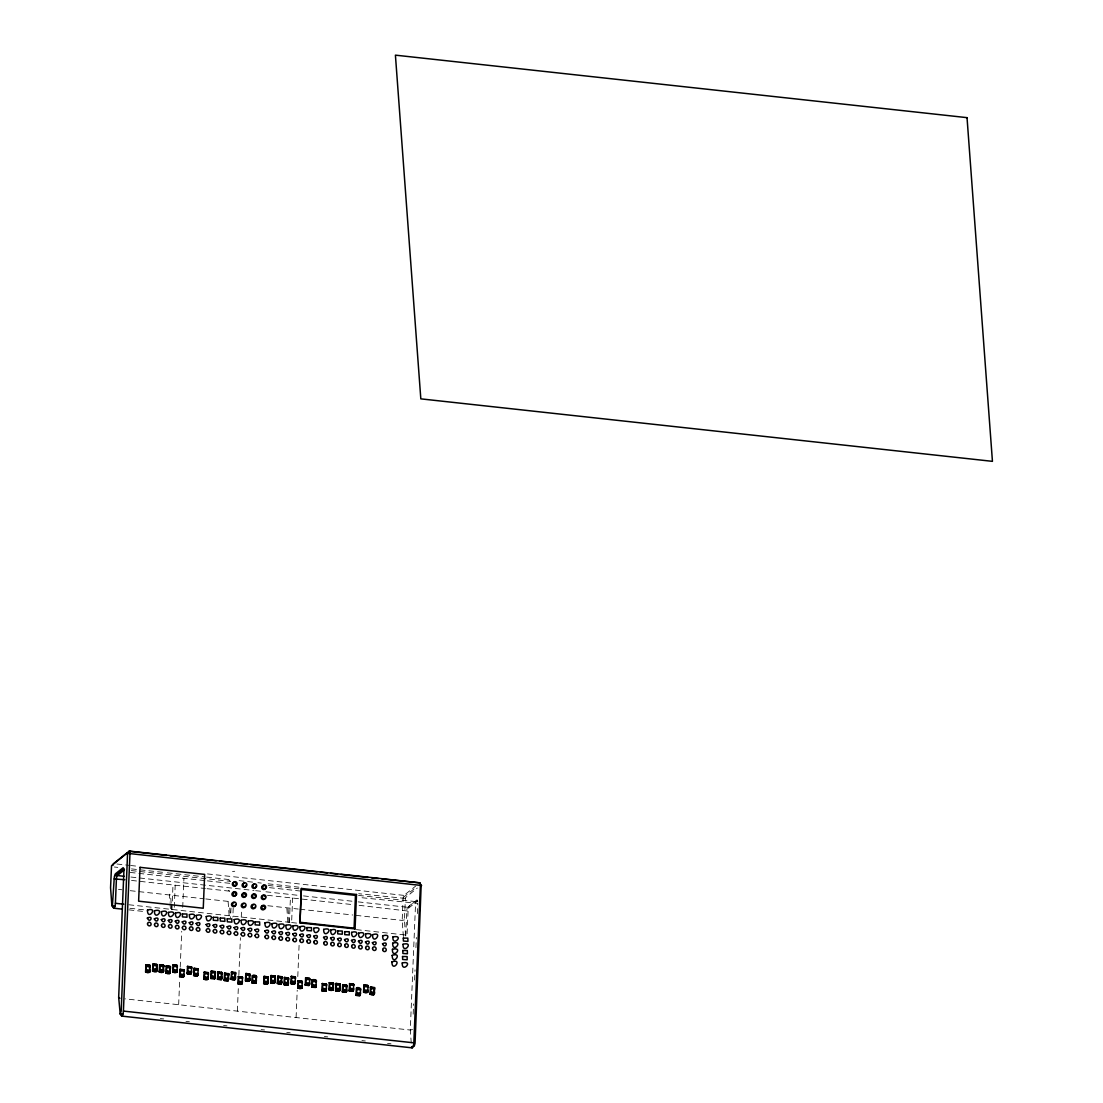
<?xml version="1.0" encoding="UTF-8"?>
<svg xmlns="http://www.w3.org/2000/svg" width="1103" height="1103" viewBox="0 0 1103 1103"><rect width="100%" height="100%" fill="white"/><g stroke="black" fill="none" stroke-linecap="round" stroke-linejoin="round"><path stroke-width="0.75" stroke-dasharray="5 3.75" d="M171.958 909.782L172.978 885.378L175.198 885.226L174.177 909.713M178.658 1004.709L179.734 979.092M180.23 967.124L181.719 931.263M182.712 907.342L183.925 878.305M230.996 908.059L230.61 916.786M233.216 907.962L232.871 916.124A4.219 1.103 -83.8 0 1 232.802 917.062M237.352 1011.12L238.427 985.503M238.855 975.259L240.413 937.674M241.267 917.172L241.543 910.347M289.386 922.618L290.406 898.214L292.626 898.063L291.606 922.549A4.219 1.103 -83.8 0 1 291.523 923.487M296.087 1017.545L297.217 990.218M297.796 976.555L299.134 944.099M405.601 935.702L404.429 919.888L405.421 897.704L417.279 888.053M405.739 935.978A4.219 1.103 -83.8 0 0 405.807 935.041L406.828 910.54A2.73 0.717 -83.8 0 1 407.696 907.3L414.893 901.578A2.73 0.717 -83.8 0 1 415.555 903.633L410.288 1030.037L411.364 1044.431M417.747 901.813A4.536 1.186 -83.8 0 0 416.865 899.938L409.337 905.908A4.536 1.186 -83.8 0 0 408.096 910.554L406.993 936.075M413.17 1014.167L413.597 1003.937M414.59 980.071L415.018 969.84M415.941 947.684L416.355 937.453M417.348 913.587L417.775 903.357L359.302 897.47M403.381 936.585L402.181 920.412L403.091 898.573A2.689 0.703 -83.8 0 1 403.946 895.388L415.624 886.123M403.188 897.539L416.424 887.046M408.427 908.252L417.623 900.944L415.004 901.523M404.429 919.888L402.181 920.412L354.463 915.2M412.536 1029.499L410.288 1030.037L124.915 998.835M232.512 871.425L234.746 871.273M405.325 898.421L358.682 893.72M116.946 864.007L128.913 865.317M130.623 865.497L137.448 866.241M207.488 873.907L403.946 895.388M114.381 867.013L117.8 867.385M131.464 868.888L165.643 872.611M167.339 872.804L204.924 876.913M206.633 877.106L232.264 879.904M239.089 880.649L245.928 881.394M247.637 881.587L256.172 882.51M257.881 882.703L261.301 883.076M268.139 883.82L298.885 887.184M131.312 870.584L230.596 881.352M268.181 885.461L298.927 888.811M358.53 895.415L415.086 901.523M130.168 872.432L205.723 880.69M207.392 880.87L230.872 883.434M269.463 887.653L301.34 891.141M130.954 877.037L253.952 890.493M255.662 890.672L264.196 891.61M265.906 891.789L301.781 895.719M303.49 895.898L356.448 901.689M358.158 901.882L407.696 907.3M131.533 880.442L205.392 888.522M207.061 888.701L233.891 891.638M267.45 895.305L352.284 904.584M359.109 905.329L408.055 911.078M118.49 889.404L121.854 889.763M130.251 890.686L204.096 898.766M205.778 898.945L229.245 901.509L228.045 900.6L229.203 916.428M267.85 905.728L298.21 909.051M299.906 909.23L352.753 915.007M128.83 904.75L289.924 922.37M291.606 922.549L298.43 923.294M356.379 929.636L405.807 935.041M129.878 908.279L145.003 909.934M128.872 909.851L143.983 911.505M160.349 1018.565L163.768 1018.938M185.98 1021.378L189.399 1021.75M223.564 1025.487L226.97 1025.859M261.149 1029.595L264.555 1029.968M286.766 1032.394L290.186 1032.766M324.351 1036.503L327.77 1036.875M361.936 1040.612L365.355 1040.984M387.553 1043.41L390.972 1043.783M228.886 880.249L230.1 881.145M228.473 890.273L229.686 891.183M289.055 922.48L287.98 907.934L286.766 907.024L287.938 922.839M229.727 907.976L230.444 917.668M171.158 903.178L170.551 895.098L169.352 894.188L169.931 902.102M171.268 904.791L171.627 909.644M170.041 903.674L170.51 910.003"/><path stroke-width="1.5" d="M124.487 869.84L117.29 875.548A2.73 0.717 -83.8 0 0 116.422 878.788L115.401 903.288A4.219 1.103 -83.8 0 1 114.395 907.672A4.219 1.103 -83.8 0 1 113.182 907.149L112.382 906.183L114.216 878.415A4.536 1.186 -83.8 0 1 115.47 873.783L122.998 867.799A4.536 1.186 -83.8 0 1 123.922 870.722L118.669 997.374L120.213 1014.112L121.192 1011.148L127.603 852.619L111.527 865.676L110.562 887.763L111.844 905.163L112.23 906.211L115.002 906.018M411.571 1046.747L414.232 1046.209L415.059 1043.273L421.167 884.964M123.012 1013.878L120.213 1014.112L121.151 1014.994A4.288 1.117 -83.8 0 0 122.392 1015.573A4.288 1.117 -83.8 0 0 123.412 1011.079L129.989 853.088A2.689 0.703 -83.8 0 0 129.341 851.089L113.54 863.635A2.689 0.703 -83.8 0 0 112.837 865.441M145.555 972.17L145.982 964.877L146.437 966.407A3.13 0.813 -83.8 0 0 146.299 969.785C143.859 973.232 150.835 973.977 150.008 970.185A3.13 0.813 -83.8 0 1 150.146 966.821L149.911 965.318L145.927 964.904M149.443 968.241L149.856 965.29M152.531 971.316L153.014 963.981L153.414 965.428A3.13 0.813 -83.8 0 0 153.276 968.806C150.877 972.363 157.839 973.136 156.984 969.206A3.13 0.813 -83.8 0 1 157.122 965.842L156.723 964.394L156.295 971.674M159.177 972.074L159.673 964.739L160.073 966.187A3.13 0.813 -83.8 0 0 159.935 969.565C157.481 973.122 164.457 973.839 163.63 969.964A3.13 0.813 -83.8 0 1 163.768 966.6L163.368 965.153L163.01 972.363M165.877 973.273L166.305 965.966L166.76 967.51A3.13 0.813 -83.8 0 0 166.622 970.874C164.361 974.335 171.048 975.052 170.317 971.274A3.13 0.813 -83.8 0 1 170.469 967.91L169.89 966.449M169.821 967.882L169.71 973.563M172.757 972.198L173.24 964.863L173.64 966.311A3.13 0.813 -83.8 0 0 173.502 969.689C171.144 973.287 177.983 973.99 177.211 970.088A3.13 0.813 -83.8 0 1 177.349 966.724L176.88 965.29M183.47 976.941L179.637 976.651L179.941 969.427L183.994 969.771L184.229 971.178A3.13 0.813 -83.8 0 0 184.091 974.542L183.401 977.01M179.637 976.651L180.382 974.142A3.13 0.813 -83.8 0 1 180.52 970.764L180.175 969.316M190.998 973.866L187.11 973.646L187.855 971.247A3.13 0.813 -83.8 0 1 187.993 967.882L187.538 966.338L187.11 973.646L190.819 974.046L191.55 971.66A3.13 0.813 -83.8 0 1 191.701 968.282L191.177 966.779M193.645 975.672L194.073 968.365L194.528 969.909A3.13 0.813 -83.8 0 0 194.39 973.273C191.95 976.72 198.885 977.423 198.085 973.673A3.13 0.813 -83.8 0 1 198.223 970.309L197.892 968.765L194.128 968.351M203.848 979.354L204.276 972.06L204.731 973.591A3.13 0.813 -83.8 0 0 204.593 976.968C202.249 980.443 209.005 981.077 208.302 977.368A3.13 0.813 -83.8 0 1 208.439 974.004L207.916 972.488M214.727 978.706L210.825 978.499L211.128 971.274L215.126 971.578L215.416 973.025A3.13 0.813 -83.8 0 0 215.278 976.389L214.589 978.857L215.126 971.578M210.825 978.499L211.569 975.99A3.13 0.813 -83.8 0 1 211.721 972.612L211.376 971.164M221.372 979.464L217.484 979.257L218.229 976.748A3.13 0.813 -83.8 0 1 218.366 973.37L217.967 971.922L217.484 979.257L221.179 979.671L221.924 977.148A3.13 0.813 -83.8 0 1 222.061 973.784L221.662 972.336M221.179 979.671L221.538 972.391M228.059 980.664L224.171 980.457L224.915 978.058A3.13 0.813 -83.8 0 1 225.053 974.694L224.598 973.149L224.171 980.457L227.88 980.857L228.624 978.458A3.13 0.813 -83.8 0 1 228.762 975.093L228.362 973.535L227.88 980.857M231.051 979.381L231.533 972.046L231.933 973.494A3.13 0.813 -83.8 0 0 231.795 976.872C229.41 980.484 236.332 981.284 235.504 977.272A3.13 0.813 -83.8 0 1 235.642 973.908L235.242 972.46L234.76 979.795M237.931 983.835L238.413 976.5L238.813 977.947A3.13 0.813 -83.8 0 0 238.675 981.325C236.387 984.91 243.184 985.737 242.384 981.725A3.13 0.813 -83.8 0 1 242.522 978.361L242.343 976.996L238.234 976.61M245.404 980.829L245.831 973.522L246.286 975.066A3.13 0.813 -83.8 0 0 246.148 978.43C243.777 981.877 250.643 982.58 249.857 978.844A3.13 0.813 -83.8 0 1 249.995 975.466L249.705 973.935L245.831 973.522L249.954 974.28M249.347 975.452L249.237 981.118M252.242 975.617L251.939 982.856L255.717 983.2L256.379 980.857A3.13 0.813 -83.8 0 1 256.516 977.492C257.371 974.762 250.877 974.032 252.821 977.093A3.13 0.813 -83.8 0 0 252.684 980.457L252.022 982.787M255.882 977.479L255.717 983.2M263.672 983.669L264.1 976.362L264.555 977.906A3.13 0.813 -83.8 0 0 264.417 981.27C262.031 984.758 268.884 985.503 268.112 981.67A3.13 0.813 -83.8 0 1 268.263 978.306L267.808 976.762L267.45 984.014M270.649 982.814L271.131 975.479L271.531 976.927A3.13 0.813 -83.8 0 0 271.393 980.291C269.104 983.89 275.888 984.662 275.102 980.705A3.13 0.813 -83.8 0 1 275.24 977.327L275.061 975.962L270.952 975.59M274.413 983.159L275.005 975.921M277.294 983.573L277.791 976.238L278.19 977.685A3.13 0.813 -83.8 0 0 278.039 981.05C275.626 984.621 282.616 985.379 281.748 981.463A3.13 0.813 -83.8 0 1 281.885 978.085L281.486 976.638L281.058 983.917M283.995 984.758L284.422 977.451L284.877 978.995A3.13 0.813 -83.8 0 0 284.739 982.359C282.354 985.806 289.262 986.565 288.434 982.773A3.13 0.813 -83.8 0 1 288.586 979.395L288.352 977.906L284.353 977.492L288.545 978.209M290.875 983.697L291.357 976.362L291.757 977.809A3.13 0.813 -83.8 0 0 291.619 981.174C289.262 984.786 296.128 985.544 295.328 981.587A3.13 0.813 -83.8 0 1 295.466 978.209L295.232 976.803L291.247 976.403M299.961 922.894L301.395 888.466L356.503 894.492L355.069 928.905L299.961 922.894L301.395 888.466M297.755 988.15L298.237 980.815L298.637 982.263A3.13 0.813 -83.8 0 0 298.499 985.627C296.197 989.226 302.994 989.998 302.208 986.041A3.13 0.813 -83.8 0 1 302.346 982.663L301.822 981.27M309.116 985.351L305.228 985.131L305.972 982.745A3.13 0.813 -83.8 0 1 306.11 979.367L305.655 977.837L305.228 985.131L308.937 985.544L309.667 983.145A3.13 0.813 -83.8 0 1 309.819 979.781L309.226 978.306M312.066 979.933L311.763 987.157L315.582 987.461L316.203 985.172A3.13 0.813 -83.8 0 1 316.34 981.808C317.678 977.809 305.917 980.595 316.258 980.512M311.832 987.102L312.494 984.758A3.13 0.813 -83.8 0 1 312.645 981.394L312.177 979.864M325.799 991.142L321.966 990.852L322.269 983.614L326.267 983.959L326.557 985.489A3.13 0.813 -83.8 0 0 326.419 988.853L325.675 991.252M322.517 983.531L322.848 985.089A3.13 0.813 -83.8 0 0 322.71 988.453L321.966 990.852M328.942 989.998L329.425 982.663L329.838 984.11A3.13 0.813 -83.8 0 0 329.687 987.475C327.246 991.032 334.223 991.749 333.396 987.888A3.13 0.813 -83.8 0 1 333.533 984.51L333.134 983.063L332.775 990.273M339.421 991.032L335.588 990.756L335.891 983.531L339.903 983.835L340.179 985.269A3.13 0.813 -83.8 0 0 340.041 988.646L339.366 991.101L339.903 983.835M335.588 990.756L336.346 988.233A3.13 0.813 -83.8 0 1 336.484 984.869L336.139 983.421M346.177 992.162L346.425 985.048L346.88 986.578A3.13 0.813 -83.8 0 0 346.742 989.956L346.177 992.162L342.288 991.942L342.716 984.634L343.171 986.179A3.13 0.813 -83.8 0 0 343.033 989.543L342.481 991.762M353.057 991.073L349.168 990.88L349.913 988.357A3.13 0.813 -83.8 0 1 350.051 984.993L349.651 983.545L349.168 990.88L352.877 991.28L353.622 988.771A3.13 0.813 -83.8 0 1 353.76 985.393L353.36 983.945M355.069 928.905L354.091 928.174L355.456 895.388L356.503 894.492M356.352 988.109L356.048 995.333L359.757 995.733L360.502 993.224A3.13 0.813 -83.8 0 1 360.64 989.846C361.412 987.309 355.028 986.509 356.931 989.446A3.13 0.813 -83.8 0 0 356.793 992.81L356.117 995.278L359.936 995.526M367.478 992.438L363.521 992.314L363.949 985.02L364.404 986.551A3.13 0.813 -83.8 0 0 364.266 989.929C361.963 993.279 368.719 993.9 367.961 990.329A3.13 0.813 -83.8 0 1 368.112 986.964L367.657 985.42M370.056 994.341L370.484 987.047L370.939 988.578A3.13 0.813 -83.8 0 0 370.801 991.942C368.471 995.43 375.282 996.23 374.496 992.355A3.13 0.813 -83.8 0 1 374.634 988.991L374.055 987.516M373.752 994.754L373.931 990.411M411.722 1047.312A4.288 1.117 -83.8 0 0 412.949 1047.064A4.288 1.117 -83.8 0 0 413.832 1042.831L420.395 884.84A2.689 0.703 -83.8 0 0 419.76 882.841L129.341 851.089M349.61 990.191L353.36 990.439M194.073 975.024L197.837 975.273M305.655 984.496L309.419 984.745M238.303 983.283L242.067 983.559M271.021 982.263L274.785 982.525M298.127 987.599L301.891 987.861M166.25 972.763L170.014 973.025M187.482 973.136L191.246 973.397M179.954 976.238L183.718 976.513M291.192 983.269L294.956 983.545M335.905 990.329L339.669 990.604M204.165 978.968L207.929 979.257M263.989 983.283L267.808 983.421M342.606 991.556L346.37 991.845M370.36 993.955L374.193 994.106M173.006 971.895L176.838 972.06M145.803 971.895L149.636 972.074M363.769 992.038L367.602 992.217M159.37 971.867L163.134 972.17M238.124 983.628L241.943 983.821M270.842 982.608L274.661 982.801M329.135 989.791L332.899 990.094M349.361 990.673L353.181 990.866M166.07 973.08L169.834 973.397M187.303 973.453L191.122 973.659M193.825 975.479L197.658 975.686L194.018 975.162M263.865 983.476L267.684 983.683M152.655 971.191L156.488 971.412M172.881 972.074L176.714 972.294M179.761 976.527L183.594 976.748M277.418 983.449L281.196 983.766M245.528 980.719L249.361 980.953M252.063 982.745L255.896 982.98M284.119 984.648L287.952 984.882M311.887 987.047L315.706 987.282M231.12 979.326L234.939 979.588M238 983.779L241.819 984.041M270.718 982.759L274.537 983.007M290.93 983.642L294.832 983.793M297.81 988.095L301.712 988.247M370.139 994.286L373.945 994.561M114.56 876.127L123.757 868.819M287.773 985.103L288.297 977.878M419.76 882.841L381.928 878.926M127.755 853.364L421.622 885.488M114.188 878.939L124.818 879.711M129.092 851.282L166.677 855.39M170.096 855.763L216.216 860.809M219.635 861.181L236.718 863.056M240.137 863.428L246.962 864.173M250.381 864.545L317.002 871.825M320.421 872.197L327.26 872.956M330.679 873.328L337.504 874.072M340.924 874.445L368.264 877.436M371.67 877.809L378.508 878.553M301.96 889.542L355.456 895.388M117.29 875.548L124.115 876.292M300.595 922.329L354.091 928.174M115.401 903.288L123.798 904.198M113.747 908.196L122.143 909.12M305.531 977.906L309.681 978.402M291.178 976.472L295.425 977.079M306.027 978.085L309.846 978.816L306.151 978.416M291.757 976.789L295.494 977.313M367.933 985.517L363.893 985.048L368.03 985.668M349.472 983.655L353.718 984.262M350.023 983.862L353.801 984.496L350.092 984.097M364.362 985.365L368.112 985.875M173.185 964.891L177.169 965.359M187.413 966.421L191.564 966.917M281.706 976.72L277.68 976.279L281.844 976.955M291.757 977.809L295.466 978.209M306.11 979.367L309.819 979.781M364.445 985.599L368.154 985.999M173.061 964.973L177.349 965.704M187.91 966.586L191.66 967.097M271.448 975.7L275.198 976.196M312.604 980.195L316.34 980.719M173.64 965.29L177.39 965.828M187.993 966.793L191.729 967.331M271.531 975.907L275.281 976.431M278.19 976.665L281.927 977.189M312.687 980.443L316.382 980.843M329.37 982.676L333.299 983.104M370.36 987.116L374.51 987.612M231.354 972.157L235.518 972.598M284.877 977.906L288.614 978.444M329.245 982.773L333.451 983.297M335.891 983.531L340.096 984.055M350.051 984.993L353.76 985.393M364.404 986.551L368.112 986.964M370.856 987.282L374.648 987.902M231.851 972.281L235.642 972.887M246.259 973.866L250.036 974.514L246.327 974.101M329.797 982.98L333.533 983.49M336.443 983.738L340.179 984.248M370.939 987.502L374.675 988.026M156.943 964.477L152.917 964.036L157.081 964.711M159.563 964.794L163.589 965.235M173.64 966.311L177.349 966.724M187.993 967.882L191.701 968.282M193.949 968.434L198.195 969.11M231.975 972.598L235.684 973.011M271.531 976.927L275.24 977.327M278.19 977.685L281.885 978.085M312.645 981.394L316.34 981.808M329.866 983.214L333.575 983.614M336.512 983.973L340.22 984.372M342.592 984.717L346.797 985.296M159.48 964.849L163.727 965.47M194.486 968.71L198.237 969.22M263.975 976.431L268.084 976.872M343.088 984.882L346.88 985.503M153.427 964.408L157.164 964.946M160.073 965.166L163.809 965.704M166.236 965.994L170.234 966.421M194.569 968.944L198.264 969.358M264.43 976.527L268.222 977.106M343.212 985.227L346.921 985.627M166.181 966.035L170.427 966.711M264.555 976.817L268.305 977.355M284.877 978.995L288.586 979.395M329.838 984.11L333.533 984.51M370.939 988.578L374.634 988.991M166.718 966.311L170.469 966.821M211.128 971.274L215.333 971.798M217.774 972.033L221.979 972.556M231.933 973.494L235.642 973.908M246.286 975.066L249.995 975.466M252.697 975.714L256.53 976.403M298.127 980.857L302.167 981.298M336.484 984.869L340.179 985.269M166.801 966.545L170.496 966.945M211.679 971.495L215.416 972.005M218.325 972.253L222.061 972.763M252.821 976.003L256.558 976.541M298.058 980.925L302.305 981.532M322.269 983.614L326.474 984.193M153.414 965.428L157.122 965.842M160.073 966.187L163.768 966.6M194.528 969.909L198.223 970.309M211.748 971.715L215.457 972.129M218.408 972.474L222.103 972.887M224.474 973.218L228.679 973.797M298.637 981.243L302.374 981.767M322.821 983.89L326.557 984.414M343.171 986.179L346.88 986.578M224.971 973.397L228.721 973.894M264.555 977.906L268.263 978.306M322.889 984.124L326.598 984.538M145.858 964.946L150.105 965.621M225.053 973.604L228.804 974.128M146.437 965.332L150.187 965.856M166.76 967.51L170.469 967.91M252.821 977.093L256.516 977.492M291.619 981.174L295.328 981.587M305.972 982.745L309.667 983.145M356.889 988.316L360.681 988.95L356.972 988.55M211.721 972.612L215.416 973.025M218.366 973.37L222.061 973.784M298.637 982.263L302.346 982.663M179.941 969.427L184.187 970.047M204.152 972.129L208.357 972.708M322.848 985.089L326.557 985.489M180.52 969.744L184.256 970.282M204.648 972.308L208.439 972.915M225.053 974.694L228.762 975.093M349.913 988.357L353.622 988.771M364.266 989.929L367.961 990.329M204.772 972.639L208.481 973.039M291.578 982.139L295.287 982.539M305.931 983.642L309.64 984.041M146.437 966.407L150.146 966.821M291.537 982.332L295.232 982.732M305.834 984.014L309.585 984.234M312.494 984.758L316.203 985.172M356.931 989.446L360.64 989.846M173.502 969.689L177.211 970.088M187.855 971.247L191.55 971.66M238.731 976.734L242.522 977.341M271.393 980.291L275.102 980.705M278.039 981.05L281.748 981.463M291.426 982.69L295.177 982.911M305.779 984.179L309.474 984.593M180.52 970.764L184.229 971.178M238.855 977.051L242.563 977.465M291.371 982.856L295.066 983.256M349.872 989.322L353.58 989.722M364.224 990.825L367.933 991.225M204.731 973.591L208.439 974.004M284.739 982.359L288.434 982.773M291.316 983.007L295.011 983.407M305.6 984.621L309.364 984.896M349.83 989.515L353.525 989.915M364.183 991.018L367.878 991.418M231.795 976.872L235.504 977.272M246.148 978.43L249.857 978.844M305.476 984.855L309.24 985.158M312.466 985.668L316.161 986.068M329.687 987.475L333.396 987.888M336.346 988.233L340.041 988.646M349.775 989.694L353.484 990.094M364.128 991.197L367.823 991.597M370.801 991.942L374.496 992.355M173.461 970.64L177.169 971.054M187.813 972.143L191.522 972.556M271.352 981.256L275.061 981.656M278.011 982.015L281.706 982.415M312.411 985.848L316.12 986.261M349.72 989.874L353.429 990.273M364.018 991.528L367.782 991.776M173.419 970.833L177.114 971.247M187.772 972.336L191.467 972.736M238.813 977.947L242.522 978.361M271.255 981.629L275.005 981.849M277.956 982.208L281.665 982.608M312.356 986.041L316.065 986.44M363.962 991.68L367.657 992.08M153.276 968.806L156.984 969.206M159.935 969.565L163.63 969.964M173.364 971.026L177.059 971.426M187.662 972.694L191.412 972.929M194.39 973.273L198.085 973.673M271.2 981.808L274.909 982.208M277.846 982.566L281.61 982.787M284.698 983.256L288.407 983.669M312.301 986.206L316.009 986.606M343.033 989.543L346.742 989.956M349.541 990.329L353.25 990.728M173.254 971.357L177.004 971.605M187.607 972.846L191.302 973.26M246.107 979.326L249.816 979.74M264.417 981.27L268.112 981.67M271.145 981.973L274.854 982.373M277.791 982.732L281.499 983.131M284.657 983.449L288.352 983.862M312.19 986.509L315.954 986.771M329.645 988.44L333.354 988.84M336.305 989.198L340 989.598M370.76 992.852L374.455 993.251M166.622 970.874L170.317 971.274M173.199 971.509L176.894 971.922M231.754 977.823L235.463 978.237M246.066 979.519L249.761 979.919M277.68 983.021L281.444 983.283M284.602 983.628L288.297 984.041M312.066 986.771L315.83 987.061M329.604 988.633L333.299 989.033M336.25 989.391L339.958 989.791M370.705 993.031L374.413 993.445M211.569 975.99L215.278 976.389M218.229 976.748L221.924 977.148M231.658 978.209L235.408 978.43M246.01 979.698L249.719 980.112M252.684 980.457L256.379 980.857M277.556 983.256L281.32 983.559M284.491 983.973L288.241 984.207M329.549 988.812L333.258 989.212M336.194 989.57L339.903 989.97M370.608 993.389L374.358 993.624M153.234 969.758L156.943 970.171M159.894 970.516L163.589 970.93M194.293 974.363L198.044 974.569M231.602 978.375L235.311 978.788M245.955 979.878L249.664 980.277M284.422 984.11L288.131 984.524M298.499 985.627L302.208 986.041M329.439 989.157L333.203 989.391M336.139 989.749L339.848 990.149M342.95 990.632L346.7 990.852M370.539 993.555L374.248 993.955M153.193 969.951L156.888 970.364M159.838 970.709L163.547 971.123M194.238 974.542L197.947 974.942M231.547 978.54L235.256 978.954M245.845 980.181L249.595 980.443M264.375 982.166L268.084 982.566M284.312 984.372L288.076 984.648M322.71 988.453L326.419 988.853M329.383 989.308L333.078 989.708M336.029 990.067L339.793 990.315M342.895 990.811L346.59 991.225M153.083 970.309L156.847 970.543M159.728 971.067L163.492 971.302M166.581 971.771L170.289 972.17M194.197 974.707L197.892 975.121M224.915 978.058L228.624 978.458M231.423 978.83L235.187 979.106M245.721 980.443L249.485 980.719M264.334 982.359L268.029 982.759M329.259 989.57L333.023 989.846M342.84 990.99L346.549 991.39M370.305 994.065L374.069 994.355M146.299 969.785L150.008 970.185M153.027 970.475L156.736 970.888M159.673 971.233L163.382 971.646M166.539 971.964L170.234 972.363M211.542 976.941L215.237 977.355M231.299 979.078L235.063 979.367M252.642 981.353L256.337 981.753M264.224 982.718L267.974 982.938M335.781 990.549L339.545 990.852M342.73 991.294L346.48 991.556M356.793 992.81L360.502 993.224M156.667 971.04L152.903 970.764L156.557 971.302M159.618 971.385L163.327 971.798M166.484 972.143L170.179 972.543M211.486 977.134L215.195 977.548M218.132 977.892L221.882 978.113M252.587 981.546L256.296 981.946M264.168 982.87L267.864 983.283M298.458 986.592L302.167 986.992M159.494 971.66L163.258 971.936M166.374 972.474L170.124 972.722M211.431 977.327L215.14 977.727M218.077 978.085L221.786 978.485M252.49 981.904L256.241 982.125M298.403 986.785L302.112 987.185M322.627 989.543L326.378 989.749M342.537 991.666L346.301 991.955M180.382 974.142L184.091 974.542M211.376 977.492L215.085 977.906M218.022 978.251L221.731 978.664M224.874 978.954L228.583 979.354M252.435 982.056L256.13 982.47L252.311 982.346M298.306 987.144L302.057 987.364M322.572 989.722L326.281 990.122M146.258 970.681L149.967 971.081M166.195 972.887L169.959 973.163M204.593 976.968L208.302 977.368M211.266 977.809L215.03 978.071M217.911 978.568L221.675 978.83M224.778 979.326L228.528 979.547M263.796 983.559L267.56 983.89M298.251 987.309L301.946 987.709M322.517 989.901L326.226 990.301M146.216 970.861L149.911 971.274M211.142 978.085L214.906 978.361M217.856 978.706L221.551 979.119M224.722 979.492L228.431 979.905M252.242 982.47L255.951 982.87M322.407 990.204L326.157 990.466M356.71 993.968L360.46 994.175M146.161 971.054L149.856 971.453M211.018 978.292L214.782 978.595M217.732 978.954L221.496 979.243M224.667 979.657L228.362 980.057M238.675 981.325L242.384 981.725M298.072 987.723L301.836 987.998M322.283 990.466L326.047 990.742M356.655 994.148L360.35 994.548M146.051 971.385L149.815 971.619M180.34 975.093L184.049 975.507M224.543 979.947L228.307 980.209M322.159 990.659L325.923 990.977M356.6 994.327L360.295 994.727M145.996 971.522L149.691 971.936M180.299 975.286L183.994 975.7M204.551 977.865L208.26 978.264M224.419 980.167L228.183 980.47M356.49 994.644L360.24 994.892M180.244 975.479L183.939 975.879M204.455 978.237L208.205 978.458M356.421 994.782L360.129 995.182M145.679 972.06L149.512 972.294M180.134 975.81L183.884 976.058M204.4 978.402L208.109 978.802M356.297 995.016L360.061 995.32M180.065 975.962L183.774 976.376M204.289 978.706L208.053 978.968M238.634 982.277L242.343 982.69M238.538 982.663L242.288 982.883M204.096 979.078L207.874 979.381M238.482 982.828L242.191 983.242M238.427 982.994L242.122 983.407M123.412 1011.079L413.832 1042.831M121.73 1016.097L412.15 1047.85M118.669 997.374L119.882 998.284M113.085 906.445L113.182 907.149M121.054 1014.277L121.151 1014.994M236.249 883.999A2.041 1.916 51.6 0 1 234.594 886.288A2.041 1.916 51.6 0 1 232.361 884.261A2.041 1.916 51.6 0 1 234.415 882.317M235.38 882.69A2.041 1.916 51.6 0 1 235.78 883.048M255.827 886.136A2.041 1.916 51.6 0 1 254.173 888.439A2.041 1.916 51.6 0 1 251.953 886.398A2.041 1.916 51.6 0 1 253.993 884.454M265.409 886.702A2.041 1.916 51.6 0 1 264.086 889.487A2.041 1.916 51.6 0 1 261.701 887.295A2.041 1.916 51.6 0 1 264.251 885.654M245.997 885.061A2.041 1.916 51.6 0 1 244.342 887.363A2.041 1.916 51.6 0 1 242.122 885.323A2.041 1.916 51.6 0 1 244.163 883.379M235.366 893.085A2.041 1.916 51.6 0 1 234.512 896.27A2.041 1.916 51.6 0 1 231.961 893.954A2.041 1.916 51.6 0 1 234.967 892.727M245.404 894.602A2.041 1.916 51.6 0 1 243.749 897.401A2.041 1.916 51.6 0 1 241.847 894.519A2.041 1.916 51.6 0 1 245.114 894.147M265.12 898.269A2.041 1.916 51.6 0 1 262.335 899.248A2.041 1.916 51.6 0 1 261.687 896.229A2.041 1.916 51.6 0 1 264.692 896.298M255.413 896.174A2.041 1.916 51.6 0 1 253.235 898.435A2.041 1.916 51.6 0 1 251.746 895.443A2.041 1.916 51.6 0 1 254.945 895.222M235.449 904.874A2.041 1.916 51.6 0 1 233.229 906.625A2.041 1.916 51.6 0 1 231.561 904.102A2.041 1.916 51.6 0 1 234.07 902.805M245.197 905.949A2.041 1.916 51.6 0 1 242.977 907.686A2.041 1.916 51.6 0 1 241.323 905.177A2.041 1.916 51.6 0 1 243.818 903.867M264.775 908.086A2.041 1.916 51.6 0 1 262.569 909.823A2.041 1.916 51.6 0 1 260.901 907.314A2.041 1.916 51.6 0 1 263.41 906.004M264.265 906.625A2.041 1.916 51.6 0 1 264.555 907.066M255.027 907.024A2.041 1.916 51.6 0 1 252.808 908.762A2.041 1.916 51.6 0 1 251.139 906.252A2.041 1.916 51.6 0 1 253.649 904.943M140.026 867.33L138.62 901.179L203.255 908.238L204.662 874.403L140.026 867.33M147.457 910.127C147.471 921.543 159.025 906.376 147.457 910.127M154.434 910.885C154.241 921.97 166.126 907.659 154.461 910.761M161.438 911.657C161.272 922.839 173.13 908.224 161.438 911.657M168.428 912.415C168.028 923.404 180.437 909.258 168.428 912.415M175.377 913.174C175.487 924.686 186.834 909.313 175.377 913.174M182.34 913.932L182.464 916.91L186.986 917.227L186.945 914.015L182.34 913.932M189.371 914.704C188.971 925.596 201.256 911.726 189.385 914.58M196.279 915.462C196.072 926.63 208.067 912.071 196.279 915.462M206.247 916.552C206.206 927.968 217.898 912.884 206.247 916.552M213.224 917.31L213.348 920.288L217.87 920.605L217.829 917.393L213.224 917.31M220.214 918.082L220.338 921.046L224.874 921.363L224.819 918.151L220.214 918.082M227.218 918.84L227.342 921.818L231.864 922.136L231.823 918.923L227.218 918.84M234.167 919.599C234.057 930.877 245.872 916.055 234.167 919.599M241.116 920.371C240.923 931.442 252.821 917.144 241.143 920.233M248.161 921.129C247.596 931.98 260.336 918.247 248.161 921.129M255.069 921.887L255.193 924.865L259.729 925.169L259.619 921.929L255.069 921.887M264.941 922.963C264.775 934.131 276.688 919.599 264.968 922.839M271.917 923.735C271.752 934.917 283.609 920.302 271.917 923.735M278.907 924.493C278.521 935.427 290.889 921.488 278.935 924.369M285.911 925.265C285.346 936.116 298.086 922.384 285.911 925.265M292.86 926.024C292.46 936.998 304.869 922.88 292.86 926.024M299.823 926.782C299.63 937.991 311.57 923.349 299.823 926.782M306.855 927.554L306.965 930.518L311.501 930.835L311.46 927.623L306.855 927.554M313.762 928.312C313.417 939.301 325.688 925.279 313.79 928.174M323.675 929.388C323.289 940.501 335.698 926.203 323.675 929.388M330.638 930.146C330.721 941.659 342.178 926.299 330.638 930.146M337.642 930.918L337.766 933.883L342.288 934.2L342.302 931.029L337.642 930.918M344.646 931.677L344.756 934.655L349.293 934.972L349.251 931.759L344.646 931.677M351.595 932.449C351.402 943.52 363.287 929.209 351.609 932.311M358.544 933.207C358.392 944.444 370.291 929.664 358.544 933.207M365.576 933.965C364.652 944.333 378.122 931.759 365.603 933.841M372.497 934.724C372.511 946.195 384.12 930.904 372.497 934.724M382.644 935.84C382.438 947.105 394.502 932.352 382.644 935.84M391.896 961.857C391.979 973.37 403.422 957.997 391.896 961.857M392.172 955.377C392.282 966.931 403.657 951.448 392.172 955.377M392.42 949.352C391.868 960.051 404.443 946.622 392.434 949.228M392.668 943.203C392.516 954.44 404.415 939.659 392.668 943.203M392.93 936.957C392.172 947.546 405.27 934.393 392.93 936.957M402.25 962.988C401.699 973.852 414.425 960.093 402.25 962.988M402.526 956.508L402.65 959.486L407.172 959.789L407.131 956.591L402.526 956.508M402.774 950.483L402.898 953.461L407.421 953.778L407.324 950.524L402.774 950.483M403.036 944.333C402.65 955.267 414.976 941.328 403.05 944.209M403.298 938.088L403.408 941.066L407.945 941.383L407.834 938.129L403.298 938.088M147.347 918.096C150.16 924.493 154.13 914.415 147.347 918.096M154.323 918.854C157.122 925.265 161.093 915.173 154.323 918.854M161.314 919.612C164.126 926.024 168.097 915.931 161.314 919.612M168.318 920.385C171.13 926.796 175.087 916.703 168.318 920.385M175.267 921.143C178.079 927.554 182.036 917.462 175.267 921.143M182.229 921.901C185.028 928.312 188.999 918.22 182.229 921.901M189.261 922.673C192.06 929.084 196.031 918.992 189.261 922.673M196.169 923.432C198.981 929.829 202.952 919.75 196.169 923.432M206.137 924.521C208.936 930.918 212.907 920.84 206.137 924.521M213.113 925.279C215.912 931.69 219.883 921.598 213.113 925.279M220.104 926.037C222.916 932.449 226.887 922.37 220.104 926.037M227.108 926.81C229.907 933.221 233.877 923.128 227.108 926.81M234.057 927.568C236.855 933.979 240.826 923.887 234.057 927.568M241.006 928.326C243.818 934.737 247.789 924.645 241.006 928.326M248.037 929.098C250.85 935.509 254.821 925.417 248.037 929.098M254.958 929.857C257.771 936.268 261.728 926.175 254.958 929.857M264.83 930.932C267.643 937.343 271.6 927.251 264.83 930.932M271.807 931.69C274.606 938.101 278.576 928.009 271.807 931.69M278.797 932.462C281.61 938.874 285.58 928.781 278.797 932.462M285.801 933.221C288.6 939.632 292.571 929.539 285.801 933.221M292.75 933.979C295.563 940.39 299.52 930.312 292.75 933.979M299.699 934.751C302.512 941.149 306.482 931.07 299.699 934.751M306.731 935.509C309.543 941.921 313.514 931.828 306.731 935.509M313.652 936.268C316.464 942.679 320.421 932.586 313.652 936.268M323.565 937.357C326.364 943.768 330.335 933.676 323.565 937.357M330.528 938.115C333.34 944.526 337.297 934.434 330.528 938.115M337.532 938.887C340.331 945.285 344.301 935.206 337.532 938.887M344.522 939.646C347.335 946.057 351.305 935.964 344.522 939.646M351.485 940.404C354.284 946.815 358.254 936.723 351.485 940.404M358.434 941.162C361.232 947.574 365.203 937.481 358.434 941.162M365.465 941.934C368.278 948.346 372.235 938.253 365.465 941.934M372.387 942.693C375.185 949.104 379.156 939.011 372.387 942.693M382.507 943.796C385.319 950.207 389.29 940.114 382.507 943.796M967.028 117.649L395.412 55.15L420.822 398.859L992.438 461.344L967.028 117.649M147.512 923.859A1.875 1.751 51.6 0 0 150.146 925.72A1.875 1.751 51.6 0 0 150.27 922.577A1.875 1.751 51.6 0 0 147.512 923.859M154.489 924.617A1.875 1.751 51.6 0 0 157.109 926.492A1.875 1.751 51.6 0 0 157.246 923.335A1.875 1.751 51.6 0 0 154.489 924.617M161.479 925.389A1.875 1.751 51.6 0 0 164.113 927.251A1.875 1.751 51.6 0 0 164.25 924.107A1.875 1.751 51.6 0 0 161.479 925.389M168.483 926.148A1.875 1.751 51.6 0 0 171.117 928.023A1.875 1.751 51.6 0 0 171.241 924.865A1.875 1.751 51.6 0 0 168.483 926.148M175.432 926.906A1.875 1.751 51.6 0 0 178.066 928.781A1.875 1.751 51.6 0 0 178.19 925.638A1.875 1.751 51.6 0 0 175.432 926.906M182.381 927.664A1.875 1.751 51.6 0 0 185.014 929.539A1.875 1.751 51.6 0 0 185.152 926.396A1.875 1.751 51.6 0 0 182.381 927.664M189.413 928.436A1.875 1.751 51.6 0 0 192.046 930.312A1.875 1.751 51.6 0 0 192.184 927.154A1.875 1.751 51.6 0 0 189.413 928.436M196.334 929.195A1.875 1.751 51.6 0 0 198.967 931.056A1.875 1.751 51.6 0 0 199.091 927.913A1.875 1.751 51.6 0 0 196.334 929.195M206.302 930.284A1.875 1.751 51.6 0 0 208.936 932.145A1.875 1.751 51.6 0 0 209.06 929.002A1.875 1.751 51.6 0 0 206.302 930.284M213.265 931.042A1.875 1.751 51.6 0 0 215.898 932.917A1.875 1.751 51.6 0 0 216.036 929.774A1.875 1.751 51.6 0 0 213.265 931.042M220.269 931.814A1.875 1.751 51.6 0 0 222.903 933.676A1.875 1.751 51.6 0 0 223.027 930.532A1.875 1.751 51.6 0 0 220.269 931.814M227.273 932.573A1.875 1.751 51.6 0 0 229.893 934.448A1.875 1.751 51.6 0 0 230.031 931.304A1.875 1.751 51.6 0 0 227.273 932.573M234.222 933.331A1.875 1.751 51.6 0 0 236.855 935.206A1.875 1.751 51.6 0 0 236.98 932.063A1.875 1.751 51.6 0 0 234.222 933.331M248.203 934.861A1.875 1.751 51.6 0 0 250.836 936.737A1.875 1.751 51.6 0 0 250.974 933.593A1.875 1.751 51.6 0 0 248.203 934.861M255.124 935.62A1.875 1.751 51.6 0 0 257.757 937.495A1.875 1.751 51.6 0 0 257.881 934.338A1.875 1.751 51.6 0 0 255.124 935.62M241.171 934.103A1.875 1.751 51.6 0 0 243.804 935.964A1.875 1.751 51.6 0 0 243.928 932.821A1.875 1.751 51.6 0 0 241.171 934.103M264.996 936.695A1.875 1.751 51.6 0 0 267.629 938.57A1.875 1.751 51.6 0 0 267.753 935.427A1.875 1.751 51.6 0 0 264.996 936.695M271.958 937.467A1.875 1.751 51.6 0 0 274.592 939.329A1.875 1.751 51.6 0 0 274.73 936.185A1.875 1.751 51.6 0 0 271.958 937.467M278.962 938.226A1.875 1.751 51.6 0 0 281.596 940.101A1.875 1.751 51.6 0 0 281.72 936.943A1.875 1.751 51.6 0 0 278.962 938.226M285.967 938.998A1.875 1.751 51.6 0 0 288.6 940.859A1.875 1.751 51.6 0 0 288.724 937.715A1.875 1.751 51.6 0 0 285.967 938.998M292.915 939.756A1.875 1.751 51.6 0 0 295.549 941.617A1.875 1.751 51.6 0 0 295.673 938.474A1.875 1.751 51.6 0 0 292.915 939.756M306.896 941.286A1.875 1.751 51.6 0 0 309.529 943.148A1.875 1.751 51.6 0 0 309.667 940.004A1.875 1.751 51.6 0 0 306.896 941.286M313.817 942.045A1.875 1.751 51.6 0 0 316.451 943.906A1.875 1.751 51.6 0 0 316.575 940.762A1.875 1.751 51.6 0 0 313.817 942.045M299.864 940.514A1.875 1.751 51.6 0 0 302.498 942.376A1.875 1.751 51.6 0 0 302.636 939.232A1.875 1.751 51.6 0 0 299.864 940.514M330.693 943.878A1.875 1.751 51.6 0 0 333.327 945.754A1.875 1.751 51.6 0 0 333.451 942.61A1.875 1.751 51.6 0 0 330.693 943.878M337.697 944.651A1.875 1.751 51.6 0 0 340.317 946.512A1.875 1.751 51.6 0 0 340.455 943.368A1.875 1.751 51.6 0 0 337.697 944.651M344.688 945.409A1.875 1.751 51.6 0 0 347.321 947.284A1.875 1.751 51.6 0 0 347.459 944.14A1.875 1.751 51.6 0 0 344.688 945.409M351.636 946.167A1.875 1.751 51.6 0 0 354.27 948.042A1.875 1.751 51.6 0 0 354.408 944.899A1.875 1.751 51.6 0 0 351.636 946.167M365.631 947.698A1.875 1.751 51.6 0 0 368.264 949.573A1.875 1.751 51.6 0 0 368.388 946.429A1.875 1.751 51.6 0 0 365.631 947.698M372.538 948.456A1.875 1.751 51.6 0 0 375.172 950.331A1.875 1.751 51.6 0 0 375.31 947.187A1.875 1.751 51.6 0 0 372.538 948.456M358.599 946.939A1.875 1.751 51.6 0 0 361.232 948.801A1.875 1.751 51.6 0 0 361.357 945.657A1.875 1.751 51.6 0 0 358.599 946.939M323.717 943.12A1.875 1.751 51.6 0 0 326.35 944.995A1.875 1.751 51.6 0 0 326.488 941.838A1.875 1.751 51.6 0 0 323.717 943.12M382.672 949.573A1.875 1.751 51.6 0 0 385.305 951.434A1.875 1.751 51.6 0 0 385.43 948.29A1.875 1.751 51.6 0 0 382.672 949.573M233.216 883.42A2.041 1.916 51.6 0 0 236.083 885.461A2.041 1.916 51.6 0 0 236.235 882.014A2.041 1.916 51.6 0 0 233.216 883.42M252.794 885.557A2.041 1.916 51.6 0 0 255.662 887.598A2.041 1.916 51.6 0 0 255.813 884.165A2.041 1.916 51.6 0 0 252.794 885.557M262.542 886.619A2.041 1.916 51.6 0 0 265.423 888.66A2.041 1.916 51.6 0 0 265.561 885.226A2.041 1.916 51.6 0 0 262.542 886.619M242.963 884.482A2.041 1.916 51.6 0 0 245.845 886.522A2.041 1.916 51.6 0 0 245.983 883.089A2.041 1.916 51.6 0 0 242.963 884.482M232.802 893.444A2.041 1.916 51.6 0 0 235.67 895.484A2.041 1.916 51.6 0 0 235.808 892.051A2.041 1.916 51.6 0 0 232.802 893.444M242.55 894.519A2.041 1.916 51.6 0 0 245.417 896.56A2.041 1.916 51.6 0 0 245.569 893.127A2.041 1.916 51.6 0 0 242.55 894.519M262.128 896.656A2.041 1.916 51.6 0 0 265.01 898.697A2.041 1.916 51.6 0 0 265.147 895.264A2.041 1.916 51.6 0 0 262.128 896.656M252.38 895.595A2.041 1.916 51.6 0 0 255.248 897.635A2.041 1.916 51.6 0 0 255.4 894.188A2.041 1.916 51.6 0 0 252.38 895.595M232.375 903.771A2.041 1.916 51.6 0 0 235.242 905.811A2.041 1.916 51.6 0 0 235.38 902.378A2.041 1.916 51.6 0 0 232.375 903.771M242.122 904.846A2.041 1.916 51.6 0 0 244.99 906.887A2.041 1.916 51.6 0 0 245.142 903.44A2.041 1.916 51.6 0 0 242.122 904.846M261.701 906.983A2.041 1.916 51.6 0 0 264.568 909.024A2.041 1.916 51.6 0 0 264.72 905.591A2.041 1.916 51.6 0 0 261.701 906.983M251.953 905.921A2.041 1.916 51.6 0 0 254.821 907.962A2.041 1.916 51.6 0 0 254.958 904.515A2.041 1.916 51.6 0 0 251.953 905.921"/></g></svg>
